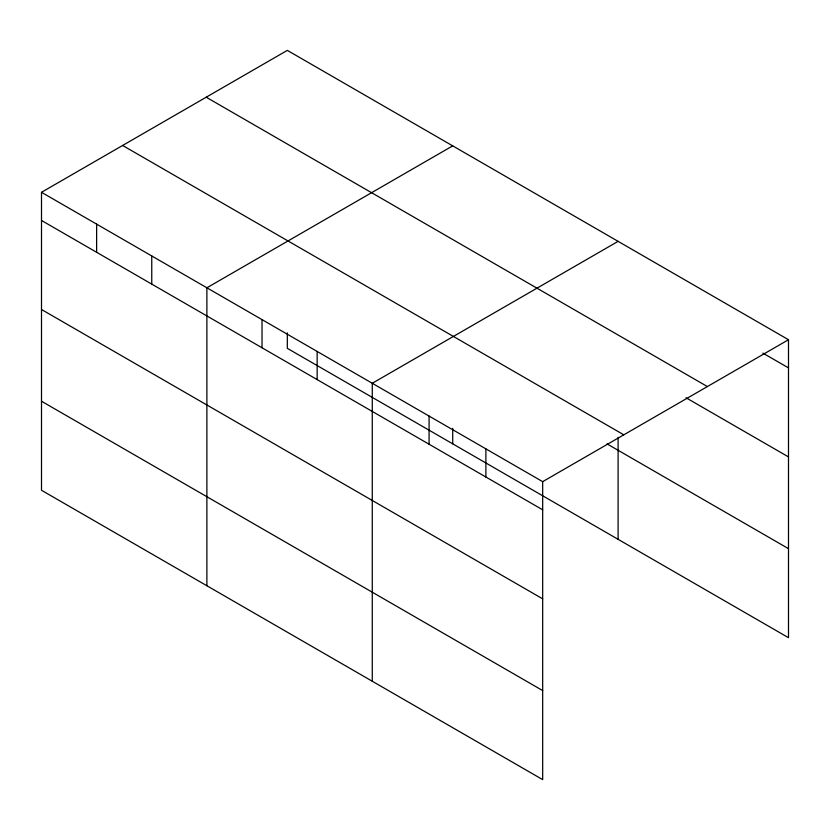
<?xml version="1.0" encoding="UTF-8"?>
<svg xmlns="http://www.w3.org/2000/svg" width="830" height="830" viewBox="0 0 830 830"><rect width="100%" height="100%" fill="white"/><g stroke="black" fill="none" stroke-linecap="round" stroke-linejoin="round"><path stroke-width="1.25" d="M542.675 598.845L542.675 481.659L41.5 192.301L41.5 490.271L542.675 779.619L542.675 598.845L41.5 309.497M287.325 332.861L287.325 348.341L788.5 637.699L788.5 339.729L287.325 50.381L41.5 192.301M452.713 145.862L206.888 287.792L206.888 585.752M618.101 241.354L372.276 383.273L372.276 681.243M542.675 481.659L788.5 339.729M762.884 353.103L788.5 367.887M206.203 97.214L707.378 386.562M686.037 397.767L788.5 456.925M122.622 145.468L623.797 434.816M607.072 443.915L788.5 548.661M41.5 220.458L542.675 509.807M41.5 401.232L542.675 690.581M618.101 437.358L618.101 539.324M485.882 448.864L485.882 477.022M452.713 428.342L452.713 443.832M429.079 416.069L429.079 444.226M317.153 351.443L317.153 379.601M262.021 319.612L262.021 347.77M151.755 255.962L151.755 284.119M96.633 224.131L96.633 252.289"/></g></svg>
